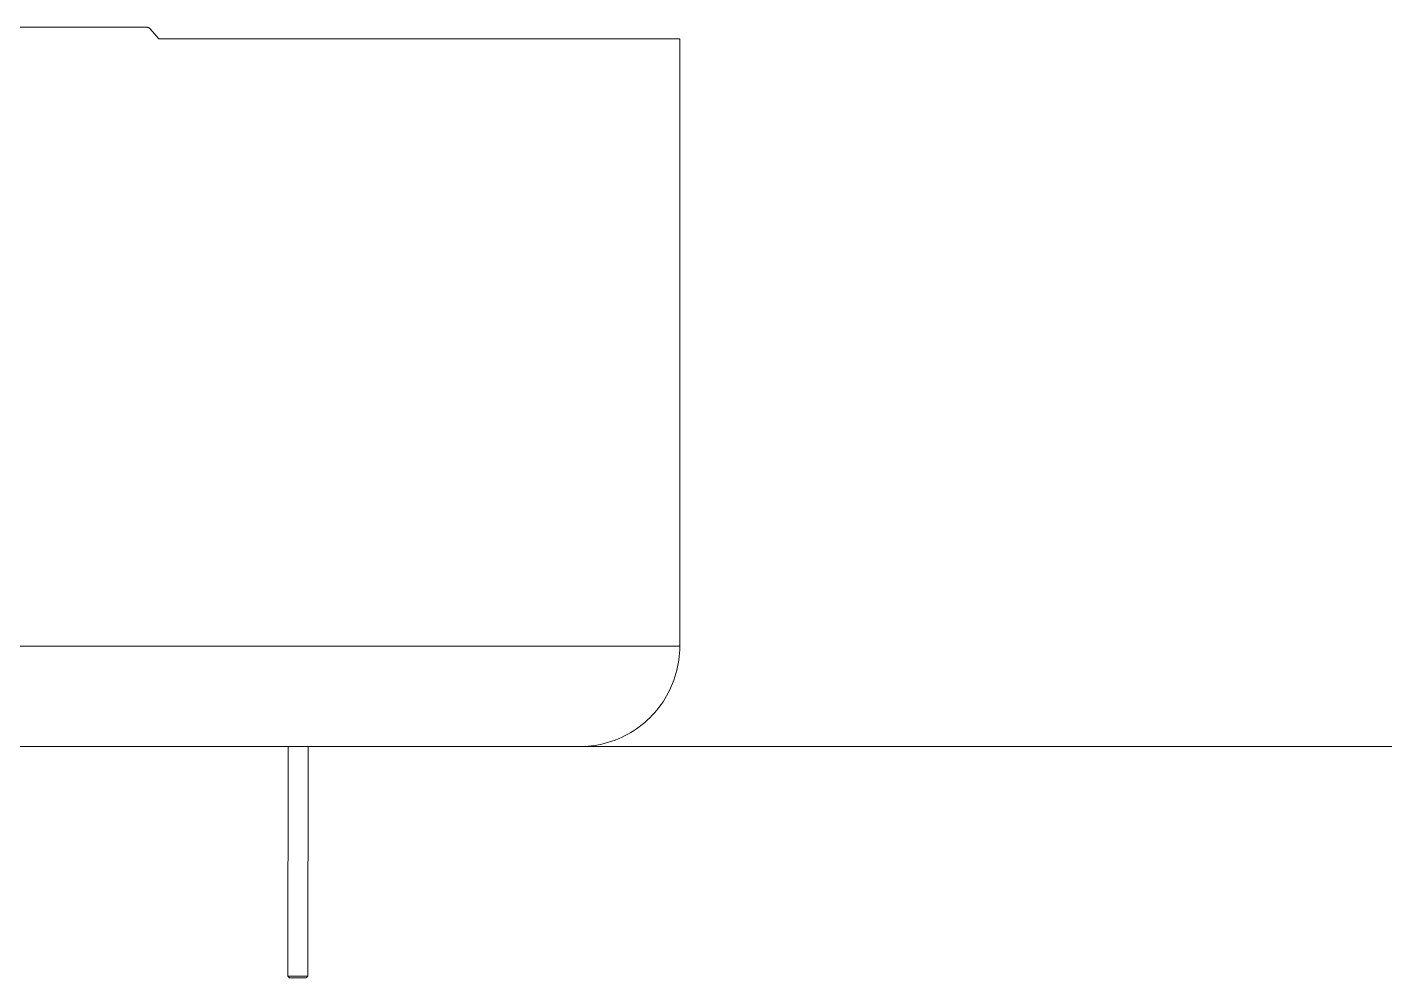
# Model space of a CAD drawing. Header units: millimetres. Extents: x 492 to 7139, y 278 to 5201.
# Drawn here: x 1822 to 2638, y 2227 to 2796 of the extents above; entities that cross this region are included whole.
import ezdxf

# ---------------------------------------------------------------- set-up
doc = ezdxf.new("R2010")
doc.units = ezdxf.units.MM
doc.layers.add('ZANO_R', color=7, linetype='Continuous', lineweight=0)

msp = doc.modelspace()

# ---------------------------------------------------------------- linework, layer by layer
at = {"layer": 'ZANO_R'}
for p, q in [((1893.97, 2795.65), (1572.44, 2795.65)), ((1894.05, 2795.64), (1893.97, 2795.65)), ((1894.13, 2795.64), (1894.05, 2795.64)), ((1894.22, 2795.63), (1894.13, 2795.64)), ((1894.3, 2795.62), (1894.22, 2795.63)), ((1894.38, 2795.6), (1894.3, 2795.62)), ((1894.46, 2795.59), (1894.38, 2795.6)), ((1894.55, 2795.57), (1894.46, 2795.59)), ((1894.63, 2795.54), (1894.55, 2795.57)), ((1894.71, 2795.52), (1894.63, 2795.54)), ((1894.78, 2795.49), (1894.71, 2795.52)), ((1894.86, 2795.46), (1894.78, 2795.49)), ((1894.94, 2795.43), (1894.86, 2795.46)), ((1895.02, 2795.39), (1894.94, 2795.43)), ((1895.09, 2795.35), (1895.02, 2795.39)), ((1895.16, 2795.31), (1895.09, 2795.35)), ((1895.23, 2795.27), (1895.16, 2795.31)), ((1895.3, 2795.22), (1895.23, 2795.27)), ((1895.37, 2795.17), (1895.3, 2795.22)), ((1895.44, 2795.12), (1895.37, 2795.17)), ((1895.5, 2795.07), (1895.44, 2795.12)), ((1895.57, 2795.01), (1895.5, 2795.07)), ((1895.63, 2794.95), (1895.57, 2795.01)), ((1895.69, 2794.89), (1895.63, 2794.95)), ((1895.74, 2794.83), (1895.69, 2794.89)), ((1895.8, 2794.77), (1895.74, 2794.83)), ((1901.07, 2788.65), (1895.8, 2794.77)), ((2212.44, 2788.65), (1901.07, 2788.65)), ((2212.44, 2788.65), (2212.44, 2425.65)), ((1572.44, 2425.65), (2212.44, 2425.65)), ((2212.41, 2423.49), (2212.3, 2421.42)), ((2212.44, 2425.56), (2212.41, 2423.49)), ((2212.44, 2425.56), (2212.44, 2425.65)), ((2212.44, 2425.65), (2212.44, 2425.65)), ((2211.55, 2415.27), (2211.16, 2413.23)), ((2211.87, 2417.31), (2211.55, 2415.27)), ((2212.12, 2419.36), (2211.87, 2417.31)), ((2212.3, 2421.42), (2212.12, 2419.36)), ((2209.58, 2407.23), (2208.91, 2405.28)), ((2210.18, 2409.22), (2209.58, 2407.23)), ((2210.7, 2411.22), (2210.18, 2409.22)), ((2211.16, 2413.23), (2210.7, 2411.22)), ((2205.59, 2397.7), (2204.59, 2395.89)), ((2206.52, 2399.55), (2205.59, 2397.7)), ((2207.38, 2401.43), (2206.52, 2399.55)), ((2208.18, 2403.34), (2207.38, 2401.43)), ((2208.91, 2405.28), (2208.18, 2403.34)), ((2201.25, 2390.66), (2200.02, 2389)), ((2202.43, 2392.36), (2201.25, 2390.66)), ((2203.54, 2394.11), (2202.43, 2392.36)), ((2204.59, 2395.89), (2203.54, 2394.11)), ((2193.04, 2381.38), (2191.49, 2380.01)), ((2194.54, 2382.8), (2193.04, 2381.38)), ((2195.99, 2384.28), (2194.54, 2382.8)), ((2197.39, 2385.81), (2195.99, 2384.28)), ((2198.73, 2387.38), (2197.39, 2385.81)), ((2200.02, 2389), (2198.73, 2387.38)), ((2183.1, 2373.98), (2181.3, 2372.95)), ((2184.86, 2375.07), (2183.1, 2373.98)), ((2186.58, 2376.22), (2184.86, 2375.07)), ((2188.26, 2377.42), (2186.58, 2376.22)), ((2189.9, 2378.69), (2188.26, 2377.42)), ((2191.49, 2380.01), (2189.9, 2378.69)), ((1822.44, 2365.63), (2149.44, 2365.63)), ((1978.14, 2228.36), (1978.36, 2365.63)), ((1990.36, 2365.63), (1990.14, 2228.34)), ((2151.51, 2365.57), (2149.44, 2365.63)), ((2153.58, 2365.57), (2151.51, 2365.57)), ((2155.65, 2365.65), (2153.58, 2365.57)), ((2157.71, 2365.79), (2155.65, 2365.65)), ((2159.77, 2366.01), (2157.71, 2365.79)), ((2161.82, 2366.3), (2159.77, 2366.01)), ((2163.86, 2366.65), (2161.82, 2366.3)), ((2165.88, 2367.08), (2163.86, 2366.65)), ((2167.89, 2367.58), (2165.88, 2367.08)), ((2169.88, 2368.15), (2167.89, 2367.58)), ((2171.85, 2368.78), (2169.88, 2368.15)), ((2173.79, 2369.49), (2171.85, 2368.78)), ((2175.71, 2370.26), (2173.79, 2369.49)), ((2177.61, 2371.09), (2175.71, 2370.26)), ((2179.47, 2371.99), (2177.61, 2371.09)), ((2181.3, 2372.95), (2179.47, 2371.99)), ((1978.15, 2228.36), (1978.14, 2228.36)), ((1978.15, 2228.36), (1984.32, 2228.35)), ((1979.11, 2227.4), (1978.15, 2228.36)), ((1979.11, 2227.4), (1984.29, 2227.39)), ((1984.29, 2227.39), (1989.18, 2227.38)), ((1990.14, 2228.34), (1984.32, 2228.35)), ((1990.14, 2228.34), (1989.18, 2227.38))]:
    msp.add_line(p, q, dxfattribs=at)
msp.add_lwpolyline([(723.4, 2365.63), (2637.98, 2365.63)], dxfattribs=at)

doc.saveas('drawing.dxf')
